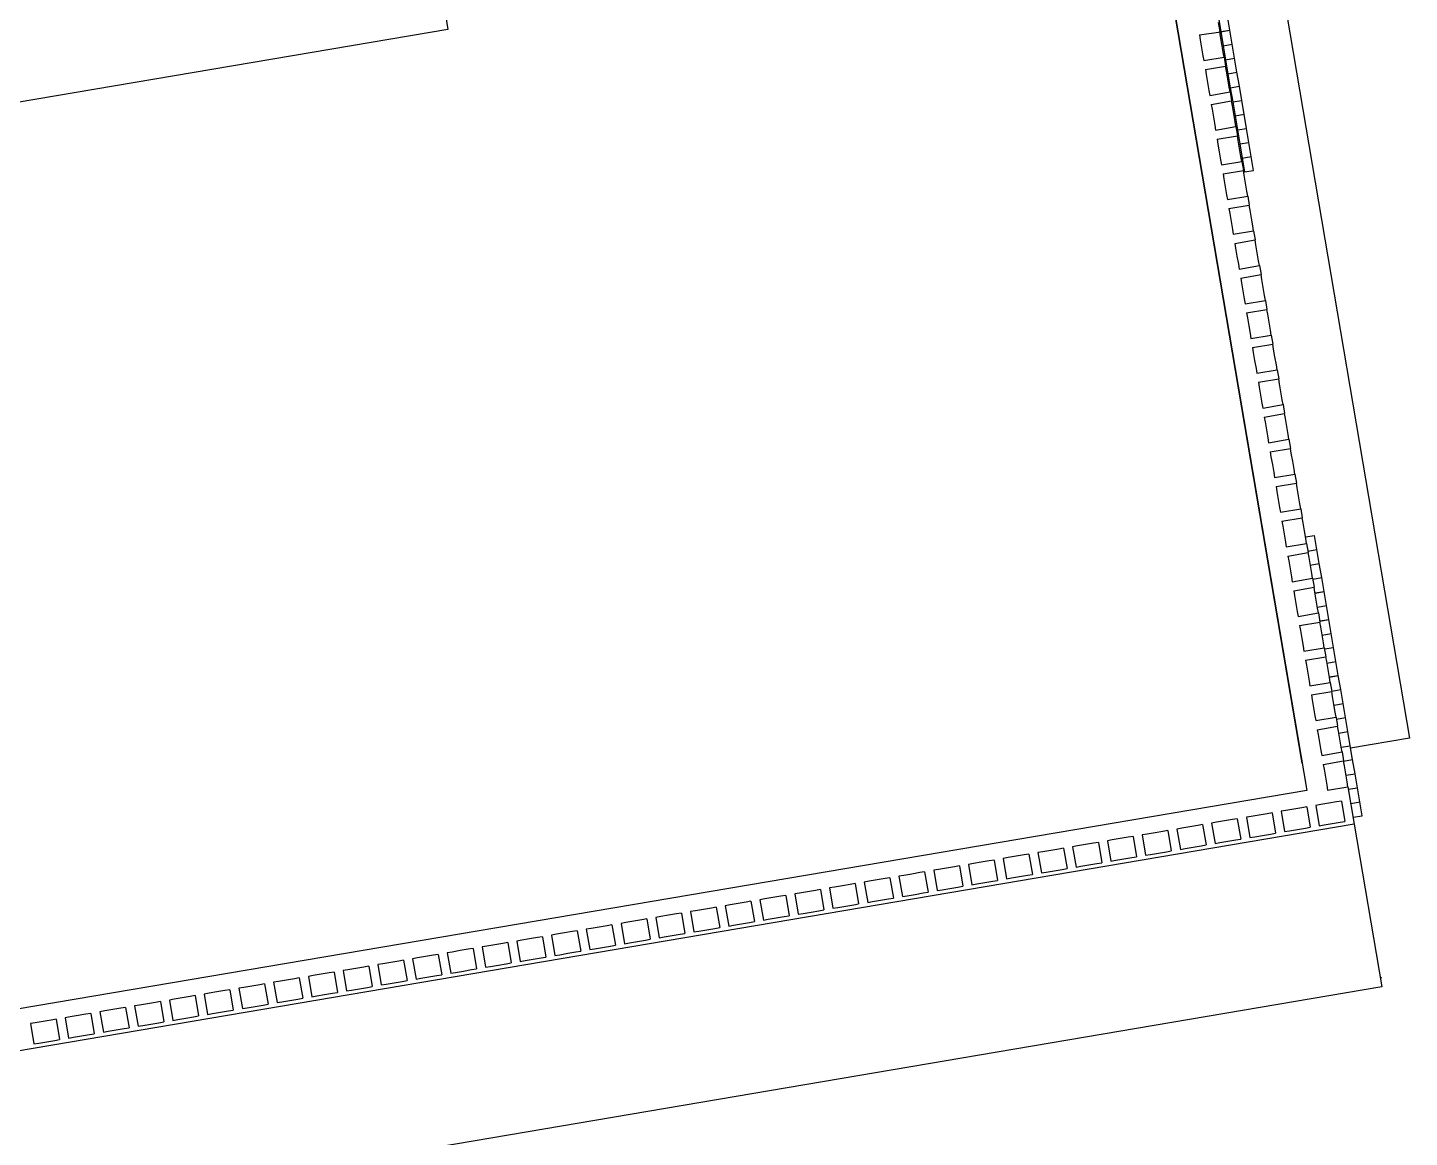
# Model space of a CAD drawing. Header units: inches. Extents: x -6210 to 141093, y -2740 to 21225.
# Drawn here: x 100107 to 100408.5, y 7144.7 to 7386.8 of the extents above; entities that cross this region are included whole.
import ezdxf

# ---------------------------------------------------------------- set-up
doc = ezdxf.new("R2010")
doc.units = ezdxf.units.IN
doc.header["$LTSCALE"] = 100
doc.header["$MEASUREMENT"] = 0
doc.layers.add('car area', color=53, linetype='Continuous')

msp = doc.modelspace()

# ---------------------------------------------------------------- linework, layer by layer
at = {"layer": 'car area'}
for p, q in [((100352.49605, 7418.6053), (100386.12458, 7220.43839)), ((100385.12075, 7226.35382), (100352.49605, 7418.6053)), ((100379.6712, 7401.91664), (100408.53151, 7231.84803)), ((100197.72676, 7392.34126), (100198.725, 7386.45882)), ((100366.82233, 7387.97671), (100367.15695, 7386.0049)), ((100366.86474, 7388.98158), (100367.37566, 7385.97083)), ((100369.34747, 7386.30544), (100368.83655, 7389.31619)), ((100198.725, 7386.45882), (99902.7591, 7336.23399)), ((100362.72037, 7385.25202), (100367.38025, 7385.94378)), ((100362.72037, 7385.25202), (100362.90128, 7384.18596)), ((100367.33785, 7384.93883), (100367.15695, 7386.0049)), ((100367.63272, 7383.20123), (100367.33785, 7384.93883)), ((100367.37566, 7385.97083), (100369.34747, 7386.30544)), ((100367.37566, 7385.97083), (100367.89947, 7382.88408)), ((100367.38025, 7385.94378), (100369.35206, 7386.27839)), ((100369.87128, 7383.2187), (100369.34747, 7386.30544)), ((100362.90128, 7384.18596), (100363.19615, 7382.44836)), ((100363.19615, 7382.44836), (100363.49102, 7380.71076)), ((100367.92759, 7381.46363), (100367.63272, 7383.20123)), ((100367.89947, 7382.88408), (100369.87128, 7383.2187)), ((100367.89947, 7382.88408), (100368.41498, 7379.84629)), ((100370.38679, 7380.1809), (100369.87128, 7383.2187)), ((100363.49102, 7380.71076), (100363.67193, 7379.64469)), ((100363.67193, 7379.64469), (100368.1085, 7380.39757)), ((100368.1085, 7380.39757), (100367.92759, 7381.46363)), ((100368.1085, 7380.39757), (100368.44311, 7378.42576)), ((100368.41498, 7379.84629), (100370.38679, 7380.1809)), ((100368.41498, 7379.84629), (100370.38679, 7380.1809)), ((100368.41498, 7379.84629), (100368.9388, 7376.75954)), ((100370.91061, 7377.09415), (100370.38679, 7380.1809)), ((100364.00654, 7377.67288), (100368.44311, 7378.42576)), ((100364.00654, 7377.67288), (100364.18745, 7376.60681)), ((100364.18745, 7376.60681), (100364.48232, 7374.86921)), ((100368.62402, 7377.35969), (100368.44311, 7378.42576)), ((100368.91889, 7375.62209), (100368.62402, 7377.35969)), ((100369.21375, 7373.88449), (100368.91889, 7375.62209)), ((100368.9388, 7376.75954), (100370.91061, 7377.09415)), ((100368.9388, 7376.75954), (100369.4543, 7373.72175)), ((100371.42611, 7374.05636), (100370.91061, 7377.09415)), ((100364.48232, 7374.86921), (100364.77718, 7373.13161)), ((100364.77718, 7373.13161), (100364.95809, 7372.06554)), ((100364.95809, 7372.06554), (100369.39466, 7372.81842)), ((100369.39466, 7372.81842), (100369.21375, 7373.88449)), ((100369.39466, 7372.81842), (100369.72928, 7370.84661)), ((100369.4543, 7373.72175), (100371.42611, 7374.05636)), ((100369.4543, 7373.72175), (100371.42611, 7374.05636)), ((100369.4543, 7373.72175), (100369.97812, 7370.635)), ((100371.94993, 7370.96961), (100371.42611, 7374.05636)), ((100365.2927, 7370.09373), (100369.72928, 7370.84661)), ((100365.2927, 7370.09373), (100365.47361, 7369.02767)), ((100369.91019, 7369.78054), (100369.72928, 7370.84661)), ((100370.20505, 7368.04294), (100369.91019, 7369.78054)), ((100369.97812, 7370.635), (100371.94993, 7370.96961)), ((100369.97812, 7370.635), (100370.49363, 7367.5972)), ((100372.46544, 7367.93182), (100371.94993, 7370.96961)), ((100365.47361, 7369.02767), (100365.76848, 7367.29007)), ((100365.76848, 7367.29007), (100366.06335, 7365.55247)), ((100370.49992, 7366.30534), (100370.20505, 7368.04294)), ((100370.49363, 7367.5972), (100372.46544, 7367.93182)), ((100370.49363, 7367.5972), (100372.46544, 7367.93182)), ((100370.49363, 7367.5972), (100371.01744, 7364.51046)), ((100372.98925, 7364.84507), (100372.46544, 7367.93182)), ((100366.06335, 7365.55247), (100366.24426, 7364.4864)), ((100366.24426, 7364.4864), (100370.68083, 7365.23928)), ((100370.68083, 7365.23928), (100370.49992, 7366.30534)), ((100370.68083, 7365.23928), (100371.01544, 7363.26747)), ((100371.01744, 7364.51046), (100372.98925, 7364.84507)), ((100371.01744, 7364.51046), (100371.53295, 7361.47266)), ((100373.50476, 7361.80728), (100372.98925, 7364.84507)), ((100366.57887, 7362.51459), (100371.01544, 7363.26747)), ((100366.57887, 7362.51459), (100366.75978, 7361.44852)), ((100366.75978, 7361.44852), (100367.05465, 7359.71092)), ((100371.19635, 7362.2014), (100371.01544, 7363.26747)), ((100371.49122, 7360.4638), (100371.19635, 7362.2014)), ((100371.78609, 7358.7262), (100371.49122, 7360.4638)), ((100371.53295, 7361.47266), (100373.50476, 7361.80728)), ((100371.53295, 7361.47266), (100373.50476, 7361.80728)), ((100371.53295, 7361.47266), (100372.05676, 7358.38592)), ((100374.02857, 7358.72053), (100373.50476, 7361.80728)), ((100367.05465, 7359.71092), (100367.34951, 7357.97332)), ((100367.34951, 7357.97332), (100367.53042, 7356.90725)), ((100367.53042, 7356.90725), (100371.967, 7357.66013)), ((100371.967, 7357.66013), (100371.78609, 7358.7262)), ((100371.967, 7357.66013), (100372.30161, 7355.68832)), ((100372.05676, 7358.38592), (100374.02857, 7358.72053)), ((100372.05676, 7358.38592), (100372.57227, 7355.34812)), ((100374.54408, 7355.68273), (100374.02857, 7358.72053)), ((100367.86504, 7354.93544), (100372.30161, 7355.68832)), ((100367.86504, 7354.93544), (100368.04595, 7353.86938)), ((100372.48252, 7354.62225), (100372.30161, 7355.68832)), ((100372.77738, 7352.88465), (100372.48252, 7354.62225)), ((100372.57227, 7355.34812), (100374.54408, 7355.68273)), ((100368.04595, 7353.86938), (100368.34081, 7352.13178)), ((100368.34081, 7352.13178), (100368.63568, 7350.39418)), ((100373.07225, 7351.14706), (100372.77738, 7352.88465)), ((100368.63568, 7350.39418), (100368.81659, 7349.32811)), ((100368.81659, 7349.32811), (100373.25316, 7350.08099)), ((100373.25316, 7350.08099), (100373.07225, 7351.14706)), ((100373.25316, 7350.08099), (100373.58777, 7348.10918)), ((100369.1512, 7347.3563), (100373.58777, 7348.10918)), ((100369.1512, 7347.3563), (100369.33211, 7346.29023)), ((100369.33211, 7346.29023), (100369.62698, 7344.55263)), ((100373.76868, 7347.04311), (100373.58777, 7348.10918)), ((100374.06355, 7345.30551), (100373.76868, 7347.04311)), ((100369.62698, 7344.55263), (100369.92185, 7342.81503)), ((100369.92185, 7342.81503), (100370.10275, 7341.74897)), ((100370.10275, 7341.74897), (100374.53933, 7342.50184)), ((100374.35842, 7343.56791), (100374.06355, 7345.30551)), ((100374.53933, 7342.50184), (100374.35842, 7343.56791)), ((100374.53933, 7342.50184), (100374.87394, 7340.53003)), ((100370.43737, 7339.77716), (100374.87394, 7340.53003)), ((100370.43737, 7339.77716), (100370.61828, 7338.71109)), ((100375.05485, 7339.46397), (100374.87394, 7340.53003)), ((100375.34972, 7337.72637), (100375.05485, 7339.46397)), ((100370.61828, 7338.71109), (100370.91314, 7336.97349)), ((100370.91314, 7336.97349), (100371.20801, 7335.23589)), ((100375.64458, 7335.98877), (100375.34972, 7337.72637)), ((100371.20801, 7335.23589), (100371.38892, 7334.16982)), ((100371.38892, 7334.16982), (100375.82549, 7334.9227)), ((100375.82549, 7334.9227), (100375.64458, 7335.98877)), ((100375.82549, 7334.9227), (100376.16011, 7332.95089)), ((100371.72353, 7332.19801), (100376.16011, 7332.95089)), ((100371.72353, 7332.19801), (100371.90444, 7331.13194)), ((100371.90444, 7331.13194), (100372.19931, 7329.39434)), ((100376.34101, 7331.88482), (100376.16011, 7332.95089)), ((100376.63588, 7330.14722), (100376.34101, 7331.88482)), ((100372.19931, 7329.39434), (100372.49418, 7327.65674)), ((100372.49418, 7327.65674), (100372.67509, 7326.59068)), ((100372.67509, 7326.59068), (100377.11166, 7327.34355)), ((100376.93075, 7328.40962), (100376.63588, 7330.14722)), ((100377.11166, 7327.34355), (100376.93075, 7328.40962)), ((100377.11166, 7327.34355), (100377.44627, 7325.37174)), ((100373.0097, 7324.61887), (100377.44627, 7325.37174)), ((100373.0097, 7324.61887), (100373.19061, 7323.5528)), ((100377.62718, 7324.30568), (100377.44627, 7325.37174)), ((100377.92205, 7322.56808), (100377.62718, 7324.30568)), ((100373.19061, 7323.5528), (100373.48548, 7321.8152)), ((100373.48548, 7321.8152), (100373.78034, 7320.0776)), ((100378.21692, 7320.83048), (100377.92205, 7322.56808)), ((100373.78034, 7320.0776), (100373.96125, 7319.01153)), ((100373.96125, 7319.01153), (100378.39782, 7319.76441)), ((100378.39782, 7319.76441), (100378.21692, 7320.83048)), ((100378.39782, 7319.76441), (100378.73244, 7317.7926)), ((100374.29586, 7317.03972), (100378.73244, 7317.7926)), ((100374.29586, 7317.03972), (100374.47677, 7315.97365)), ((100374.47677, 7315.97365), (100374.77164, 7314.23605)), ((100378.91335, 7316.72653), (100378.73244, 7317.7926)), ((100379.20821, 7314.98893), (100378.91335, 7316.72653)), ((100374.77164, 7314.23605), (100375.06651, 7312.49845)), ((100375.06651, 7312.49845), (100375.24742, 7311.43239)), ((100375.24742, 7311.43239), (100379.68399, 7312.18526)), ((100379.50308, 7313.25133), (100379.20821, 7314.98893)), ((100379.68399, 7312.18526), (100379.50308, 7313.25133)), ((100379.68399, 7312.18526), (100380.0186, 7310.21345)), ((100375.58203, 7309.46058), (100380.0186, 7310.21345)), ((100375.58203, 7309.46058), (100375.76294, 7308.39451)), ((100380.19951, 7309.14739), (100380.0186, 7310.21345)), ((100380.49438, 7307.40979), (100380.19951, 7309.14739)), ((100375.76294, 7308.39451), (100376.05781, 7306.65691)), ((100376.05781, 7306.65691), (100376.35267, 7304.91931)), ((100380.78925, 7305.67219), (100380.49438, 7307.40979)), ((100376.35267, 7304.91931), (100376.53358, 7303.85324)), ((100376.53358, 7303.85324), (100380.97016, 7304.60612)), ((100380.97016, 7304.60612), (100380.78925, 7305.67219)), ((100380.97016, 7304.60612), (100381.30477, 7302.63431)), ((100376.8682, 7301.88143), (100381.30477, 7302.63431)), ((100376.8682, 7301.88143), (100377.04911, 7300.81536)), ((100377.04911, 7300.81536), (100377.34397, 7299.07776)), ((100381.48568, 7301.56824), (100381.30477, 7302.63431)), ((100381.78055, 7299.83064), (100381.48568, 7301.56824)), ((100377.34397, 7299.07776), (100377.63884, 7297.34016)), ((100377.63884, 7297.34016), (100377.81975, 7296.2741)), ((100382.07541, 7298.09304), (100381.78055, 7299.83064)), ((100382.25632, 7297.02697), (100382.07541, 7298.09304)), ((100377.81975, 7296.2741), (100382.25632, 7297.02697)), ((100378.15436, 7294.30229), (100382.59093, 7295.05516)), ((100378.15436, 7294.30229), (100378.33527, 7293.23622)), ((100382.25632, 7297.02697), (100382.59093, 7295.05516)), ((100382.77184, 7293.9891), (100382.59093, 7295.05516)), ((100378.33527, 7293.23622), (100378.63014, 7291.49862)), ((100378.63014, 7291.49862), (100378.92501, 7289.76102)), ((100383.06671, 7292.2515), (100382.77184, 7293.9891)), ((100383.36158, 7290.5139), (100383.06671, 7292.2515)), ((100378.92501, 7289.76102), (100379.10592, 7288.69495)), ((100379.10592, 7288.69495), (100383.54249, 7289.44783)), ((100383.54249, 7289.44783), (100383.36158, 7290.5139)), ((100383.54249, 7289.44783), (100383.8771, 7287.47602)), ((100379.44053, 7286.72314), (100383.8771, 7287.47602)), ((100379.44053, 7286.72314), (100379.62144, 7285.65708)), ((100379.62144, 7285.65708), (100379.9163, 7283.91948)), ((100384.05801, 7286.40995), (100383.8771, 7287.47602)), ((100384.35288, 7284.67235), (100384.05801, 7286.40995)), ((100379.9163, 7283.91948), (100380.21117, 7282.18188)), ((100380.21117, 7282.18188), (100380.39208, 7281.11581)), ((100384.64774, 7282.93475), (100384.35288, 7284.67235)), ((100384.82865, 7281.86869), (100384.64774, 7282.93475)), ((100380.39208, 7281.11581), (100384.82865, 7281.86869)), ((100380.72669, 7279.144), (100385.16327, 7279.89688)), ((100380.72669, 7279.144), (100380.9076, 7278.07793)), ((100384.82865, 7281.86869), (100385.16327, 7279.89688)), ((100385.34418, 7278.83081), (100385.16327, 7279.89688)), ((100380.9076, 7278.07793), (100381.20247, 7276.34033)), ((100381.20247, 7276.34033), (100381.49734, 7274.60273)), ((100385.63904, 7277.09321), (100385.34418, 7278.83081)), ((100385.93391, 7275.35561), (100385.63904, 7277.09321)), ((100385.8719, 7275.72101), (100387.84371, 7276.05562)), ((100388.36753, 7272.96888), (100387.84371, 7276.05562)), ((100381.49734, 7274.60273), (100381.67825, 7273.53666)), ((100381.67825, 7273.53666), (100386.11482, 7274.28954)), ((100386.11482, 7274.28954), (100385.93391, 7275.35561)), ((100386.11482, 7274.28954), (100386.44943, 7272.31773)), ((100386.39572, 7272.63426), (100388.36753, 7272.96888)), ((100388.88303, 7269.93108), (100388.36753, 7272.96888)), ((100382.01286, 7271.56485), (100386.44943, 7272.31773)), ((100382.01286, 7271.56485), (100382.19377, 7270.49879)), ((100382.19377, 7270.49879), (100382.48864, 7268.76119)), ((100386.63034, 7271.25166), (100386.44943, 7272.31773)), ((100386.92521, 7269.51406), (100386.63034, 7271.25166)), ((100382.48864, 7268.76119), (100382.7835, 7267.02359)), ((100382.7835, 7267.02359), (100382.96441, 7265.95752)), ((100386.91122, 7269.59647), (100388.88303, 7269.93108)), ((100386.91122, 7269.59647), (100388.88303, 7269.93108)), ((100387.22008, 7267.77646), (100386.92521, 7269.51406)), ((100387.40098, 7266.7104), (100387.22008, 7267.77646)), ((100389.40685, 7266.84433), (100388.88303, 7269.93108)), ((100382.96441, 7265.95752), (100387.40098, 7266.7104)), ((100383.29902, 7263.98571), (100387.7356, 7264.73859)), ((100383.29902, 7263.98571), (100383.47993, 7262.91964)), ((100387.40098, 7266.7104), (100387.7356, 7264.73859)), ((100387.43504, 7266.50972), (100389.40685, 7266.84433)), ((100387.91651, 7263.67252), (100387.7356, 7264.73859)), ((100389.91777, 7263.83359), (100389.40685, 7266.84433)), ((100383.47993, 7262.91964), (100383.7748, 7261.18204)), ((100383.7748, 7261.18204), (100384.06967, 7259.44444)), ((100388.21137, 7261.93492), (100387.91651, 7263.67252)), ((100387.94596, 7263.49898), (100389.91777, 7263.83359)), ((100387.95055, 7263.47193), (100389.92236, 7263.80654)), ((100388.50624, 7260.19732), (100388.21137, 7261.93492)), ((100390.44158, 7260.74685), (100389.91777, 7263.83359)), ((100384.06967, 7259.44444), (100384.25058, 7258.37837)), ((100384.25058, 7258.37837), (100388.68715, 7259.13125)), ((100388.46977, 7260.41224), (100390.44158, 7260.74685)), ((100388.68715, 7259.13125), (100388.50624, 7260.19732)), ((100388.68715, 7259.13125), (100389.02176, 7257.15944)), ((100390.9525, 7257.7361), (100390.44158, 7260.74685)), ((100384.58519, 7256.40656), (100389.02176, 7257.15944)), ((100384.58519, 7256.40656), (100384.7661, 7255.3405)), ((100384.7661, 7255.3405), (100385.06097, 7253.6029)), ((100388.98069, 7257.40149), (100390.9525, 7257.7361)), ((100388.98528, 7257.37444), (100390.95709, 7257.70905)), ((100389.20267, 7256.09337), (100389.02176, 7257.15944)), ((100389.49754, 7254.35577), (100389.20267, 7256.09337)), ((100391.47631, 7254.64936), (100390.9525, 7257.7361)), ((100385.06097, 7253.6029), (100385.35583, 7251.8653)), ((100385.35583, 7251.8653), (100385.53674, 7250.79923)), ((100389.79241, 7252.61817), (100389.49754, 7254.35577)), ((100389.5045, 7254.31475), (100391.47631, 7254.64936)), ((100389.97332, 7251.55211), (100389.79241, 7252.61817)), ((100391.99182, 7251.61156), (100391.47631, 7254.64936)), ((100385.53674, 7250.79923), (100389.97332, 7251.55211)), ((100385.87136, 7248.82742), (100390.30793, 7249.5803)), ((100389.97332, 7251.55211), (100390.30793, 7249.5803)), ((100390.02001, 7251.27695), (100391.99182, 7251.61156)), ((100390.02001, 7251.27695), (100391.99182, 7251.61156)), ((100390.48884, 7248.51423), (100390.30793, 7249.5803)), ((100392.51563, 7248.52482), (100391.99182, 7251.61156)), ((100385.87136, 7248.82742), (100386.05227, 7247.76135)), ((100386.05227, 7247.76135), (100386.34713, 7246.02375)), ((100386.34713, 7246.02375), (100386.642, 7244.28615)), ((100390.78371, 7246.77663), (100390.48884, 7248.51423)), ((100390.54382, 7248.1902), (100392.51563, 7248.52482)), ((100391.07857, 7245.03903), (100390.78371, 7246.77663)), ((100393.02655, 7245.51407), (100392.51563, 7248.52482)), ((100386.642, 7244.28615), (100386.82291, 7243.22008)), ((100386.82291, 7243.22008), (100391.25948, 7243.97296)), ((100391.05474, 7245.17945), (100393.02655, 7245.51407)), ((100391.05933, 7245.15241), (100393.03114, 7245.48702)), ((100391.25948, 7243.97296), (100391.07857, 7245.03903)), ((100391.25948, 7243.97296), (100391.59409, 7242.00115)), ((100393.55037, 7242.42732), (100393.02655, 7245.51407)), ((100387.15752, 7241.24827), (100391.59409, 7242.00115)), ((100387.15752, 7241.24827), (100387.33843, 7240.18221)), ((100387.33843, 7240.18221), (100387.6333, 7238.44461)), ((100391.57856, 7242.09271), (100393.55037, 7242.42732)), ((100391.775, 7240.93508), (100391.59409, 7242.00115)), ((100392.06987, 7239.19748), (100391.775, 7240.93508)), ((100394.06588, 7239.38952), (100393.55037, 7242.42732)), ((100387.6333, 7238.44461), (100387.92817, 7236.70701)), ((100392.36474, 7237.45989), (100392.06987, 7239.19748)), ((100392.09407, 7239.05491), (100394.06588, 7239.38952)), ((100392.09407, 7239.05491), (100394.06588, 7239.38952)), ((100392.54565, 7236.39382), (100392.36474, 7237.45989)), ((100394.58969, 7236.30278), (100394.06588, 7239.38952)), ((100387.92817, 7236.70701), (100388.10908, 7235.64094)), ((100388.10908, 7235.64094), (100392.54565, 7236.39382)), ((100388.44369, 7233.66913), (100392.88026, 7234.42201)), ((100392.54565, 7236.39382), (100392.88026, 7234.42201)), ((100392.61788, 7235.96817), (100394.58969, 7236.30278)), ((100393.06117, 7233.35594), (100392.88026, 7234.42201)), ((100395.1052, 7233.26498), (100394.58969, 7236.30278)), ((100388.44369, 7233.66913), (100388.6246, 7232.60306)), ((100388.6246, 7232.60306), (100388.91946, 7230.86546)), ((100388.91946, 7230.86546), (100389.21433, 7229.12786)), ((100393.35604, 7231.61834), (100393.06117, 7233.35594)), ((100393.13339, 7232.93037), (100395.1052, 7233.26498)), ((100393.13339, 7232.93037), (100395.1052, 7233.26498)), ((100393.6509, 7229.88074), (100393.35604, 7231.61834)), ((100395.62901, 7230.17824), (100395.1052, 7233.26498)), ((100408.53151, 7231.84803), (100395.71474, 7229.67305)), ((100389.21433, 7229.12786), (100389.39524, 7228.0618)), ((100389.39524, 7228.0618), (100393.83181, 7228.81467)), ((100393.83181, 7228.81467), (100393.6509, 7229.88074)), ((100393.6572, 7229.84363), (100395.62901, 7230.17824)), ((100393.83181, 7228.81467), (100394.16643, 7226.84286)), ((100396.14452, 7227.14044), (100395.62901, 7230.17824)), ((100389.72985, 7226.08999), (100394.16643, 7226.84286)), ((100389.72985, 7226.08999), (100389.91076, 7225.02392)), ((100389.91076, 7225.02392), (100390.20563, 7223.28632)), ((100394.34734, 7225.7768), (100394.16643, 7226.84286)), ((100394.17271, 7226.80583), (100396.14452, 7227.14044)), ((100394.17271, 7226.80583), (100396.14452, 7227.14044)), ((100394.6422, 7224.0392), (100394.34734, 7225.7768)), ((100396.66833, 7224.0537), (100396.14452, 7227.14044)), ((100390.20563, 7223.28632), (100390.5005, 7221.54872)), ((100394.93707, 7222.3016), (100394.6422, 7224.0392)), ((100394.69652, 7223.71909), (100396.66833, 7224.0537)), ((100395.11798, 7221.23553), (100394.93707, 7222.3016)), ((100397.18384, 7221.0159), (100396.66833, 7224.0537)), ((100386.12458, 7220.43839), (100023.8045, 7158.9534)), ((100390.5005, 7221.54872), (100390.68141, 7220.48265)), ((100390.68141, 7220.48265), (100395.11798, 7221.23553)), ((100395.11798, 7221.23553), (100396.50348, 7213.071)), ((100395.21203, 7220.68129), (100397.18384, 7221.0159)), ((100395.21203, 7220.68129), (100397.18384, 7221.0159)), ((100397.70766, 7217.92916), (100397.18384, 7221.0159)), ((100381.60463, 7216.04212), (100380.53857, 7215.86121)), ((100380.53857, 7215.86121), (100381.29144, 7211.42464)), ((100383.34223, 7216.33699), (100381.60463, 7216.04212)), ((100385.07983, 7216.63186), (100383.34223, 7216.33699)), ((100386.1459, 7216.81277), (100385.07983, 7216.63186)), ((100386.1459, 7216.81277), (100386.89878, 7212.3762)), ((100389.18378, 7217.32829), (100388.11771, 7217.14738)), ((100388.11771, 7217.14738), (100388.87059, 7212.71081)), ((100390.92138, 7217.62316), (100389.18378, 7217.32829)), ((100392.65898, 7217.91802), (100390.92138, 7217.62316)), ((100393.72505, 7218.09893), (100392.65898, 7217.91802)), ((100393.72505, 7218.09893), (100394.47792, 7213.66236)), ((100395.73585, 7217.59455), (100397.70766, 7217.92916)), ((100398.22316, 7214.89136), (100397.70766, 7217.92916)), ((100396.50348, 7213.071), (100016.43711, 7148.5745)), ((100362.3424, 7212.77336), (100360.6048, 7212.47849)), ((100363.40847, 7212.95427), (100362.3424, 7212.77336)), ((100363.40847, 7212.95427), (100364.16135, 7208.5177)), ((100366.44635, 7213.46979), (100365.38028, 7213.28888)), ((100365.38028, 7213.28888), (100366.13316, 7208.85231)), ((100368.18394, 7213.76466), (100366.44635, 7213.46979)), ((100369.92154, 7214.05953), (100368.18394, 7213.76466)), ((100370.98761, 7214.24044), (100369.92154, 7214.05953)), ((100370.98761, 7214.24044), (100371.74049, 7209.80386)), ((100374.02549, 7214.75596), (100372.95942, 7214.57505)), ((100372.95942, 7214.57505), (100373.7123, 7210.13848)), ((100375.76309, 7215.05083), (100374.02549, 7214.75596)), ((100377.50069, 7215.34569), (100375.76309, 7215.05083)), ((100378.56676, 7215.5266), (100377.50069, 7215.34569)), ((100378.56676, 7215.5266), (100379.31963, 7211.09003)), ((100388.87059, 7212.71081), (100389.93666, 7212.89172)), ((100389.93666, 7212.89172), (100391.67426, 7213.18658)), ((100391.67426, 7213.18658), (100393.41186, 7213.48145)), ((100393.41186, 7213.48145), (100394.47792, 7213.66236)), ((100396.25135, 7214.55675), (100398.22316, 7214.89136)), ((100396.50348, 7213.071), (100402.5265, 7177.57842)), ((100345.44651, 7209.90616), (100343.70891, 7209.61129)), ((100347.18411, 7210.20103), (100345.44651, 7209.90616)), ((100348.25018, 7210.38194), (100347.18411, 7210.20103)), ((100348.25018, 7210.38194), (100349.00306, 7205.94537)), ((100351.28806, 7210.89746), (100350.22199, 7210.71655)), ((100350.22199, 7210.71655), (100350.97487, 7206.27998)), ((100353.02566, 7211.19233), (100351.28806, 7210.89746)), ((100354.76326, 7211.4872), (100353.02566, 7211.19233)), ((100355.82932, 7211.6681), (100354.76326, 7211.4872)), ((100355.82932, 7211.6681), (100356.5822, 7207.23153)), ((100358.8672, 7212.18363), (100357.80113, 7212.00272)), ((100357.80113, 7212.00272), (100358.55401, 7207.56614)), ((100360.6048, 7212.47849), (100358.8672, 7212.18363)), ((100370.67442, 7209.62295), (100371.74049, 7209.80386)), ((100373.7123, 7210.13848), (100374.77837, 7210.31939)), ((100374.77837, 7210.31939), (100376.51597, 7210.61425)), ((100376.51597, 7210.61425), (100378.25357, 7210.90912)), ((100378.25357, 7210.90912), (100379.31963, 7211.09003)), ((100381.29144, 7211.42464), (100382.35751, 7211.60555)), ((100382.35751, 7211.60555), (100384.09511, 7211.90042)), ((100384.09511, 7211.90042), (100385.83271, 7212.19529)), ((100385.83271, 7212.19529), (100386.89878, 7212.3762)), ((100328.54055, 7207.03725), (100327.47448, 7206.85634)), ((100327.47448, 7206.85634), (100328.22736, 7202.41977)), ((100330.27815, 7207.33212), (100328.54055, 7207.03725)), ((100332.01575, 7207.62699), (100330.27815, 7207.33212)), ((100333.08182, 7207.8079), (100332.01575, 7207.62699)), ((100333.08182, 7207.8079), (100333.8347, 7203.37133)), ((100336.1197, 7208.32342), (100335.05363, 7208.14251)), ((100335.05363, 7208.14251), (100335.80651, 7203.70594)), ((100337.8573, 7208.61829), (100336.1197, 7208.32342)), ((100339.5949, 7208.91315), (100337.8573, 7208.61829)), ((100340.66096, 7209.09406), (100339.5949, 7208.91315)), ((100340.66096, 7209.09406), (100341.41384, 7204.65749)), ((100343.70891, 7209.61129), (100342.64284, 7209.43039)), ((100342.64284, 7209.43039), (100343.39572, 7204.99381)), ((100352.04093, 7206.46089), (100353.77853, 7206.75576)), ((100353.77853, 7206.75576), (100355.51613, 7207.05062)), ((100355.51613, 7207.05062), (100356.5822, 7207.23153)), ((100358.55401, 7207.56614), (100359.62008, 7207.74705)), ((100359.62008, 7207.74705), (100361.35768, 7208.04192)), ((100361.35768, 7208.04192), (100363.09528, 7208.33679)), ((100363.09528, 7208.33679), (100364.16135, 7208.5177)), ((100366.13316, 7208.85231), (100367.19922, 7209.03322)), ((100367.19922, 7209.03322), (100368.93682, 7209.32809)), ((100368.93682, 7209.32809), (100370.67442, 7209.62295)), ((100309.26825, 7203.76678), (100307.53065, 7203.47192)), ((100310.33431, 7203.94769), (100309.26825, 7203.76678)), ((100310.33431, 7203.94769), (100311.08719, 7199.51112)), ((100313.38226, 7204.46492), (100312.31619, 7204.28401)), ((100312.31619, 7204.28401), (100313.06907, 7199.84744)), ((100315.11986, 7204.75979), (100313.38226, 7204.46492)), ((100316.85746, 7205.05466), (100315.11986, 7204.75979)), ((100317.92353, 7205.23557), (100316.85746, 7205.05466)), ((100317.92353, 7205.23557), (100318.67641, 7200.79899)), ((100320.96141, 7205.75109), (100319.89534, 7205.57018)), ((100319.89534, 7205.57018), (100320.64822, 7201.13361)), ((100322.69901, 7206.04596), (100320.96141, 7205.75109)), ((100324.43661, 7206.34082), (100322.69901, 7206.04596)), ((100325.50267, 7206.52173), (100324.43661, 7206.34082)), ((100325.50267, 7206.52173), (100326.25555, 7202.08516)), ((100335.80651, 7203.70594), (100336.87257, 7203.88685)), ((100336.87257, 7203.88685), (100338.61017, 7204.18171)), ((100338.61017, 7204.18171), (100340.34777, 7204.47658)), ((100340.34777, 7204.47658), (100341.41384, 7204.65749)), ((100343.39572, 7204.99381), (100344.46179, 7205.17472)), ((100344.46179, 7205.17472), (100346.19939, 7205.46959)), ((100346.19939, 7205.46959), (100347.93699, 7205.76446)), ((100347.93699, 7205.76446), (100349.00306, 7205.94537)), ((100350.97487, 7206.27998), (100352.04093, 7206.46089)), ((100290.63476, 7200.60472), (100289.56869, 7200.42381)), ((100292.37236, 7200.89958), (100290.63476, 7200.60472)), ((100294.10996, 7201.19445), (100292.37236, 7200.89958)), ((100295.17602, 7201.37536), (100294.10996, 7201.19445)), ((100295.17602, 7201.37536), (100295.9289, 7196.93879)), ((100298.2139, 7201.89088), (100297.14783, 7201.70997)), ((100297.14783, 7201.70997), (100297.90071, 7197.2734)), ((100299.9515, 7202.18575), (100298.2139, 7201.89088)), ((100301.6891, 7202.48062), (100299.9515, 7202.18575)), ((100302.75517, 7202.66153), (100301.6891, 7202.48062)), ((100302.75517, 7202.66153), (100303.50805, 7198.22495)), ((100305.79305, 7203.17705), (100304.72698, 7202.99614)), ((100304.72698, 7202.99614), (100305.47986, 7198.55957)), ((100307.53065, 7203.47192), (100305.79305, 7203.17705)), ((100315.87274, 7200.32322), (100317.61034, 7200.61808)), ((100317.61034, 7200.61808), (100318.67641, 7200.79899)), ((100320.64822, 7201.13361), (100321.71428, 7201.31452)), ((100321.71428, 7201.31452), (100323.45188, 7201.60938)), ((100323.45188, 7201.60938), (100325.18948, 7201.90425)), ((100325.18948, 7201.90425), (100326.25555, 7202.08516)), ((100328.22736, 7202.41977), (100329.29343, 7202.60068)), ((100329.29343, 7202.60068), (100331.03103, 7202.89555)), ((100331.03103, 7202.89555), (100332.76863, 7203.19042)), ((100332.76863, 7203.19042), (100333.8347, 7203.37133)), ((100275.4664, 7198.03068), (100274.40033, 7197.84977)), ((100274.40033, 7197.84977), (100275.15321, 7193.41319)), ((100277.204, 7198.32554), (100275.4664, 7198.03068)), ((100278.9416, 7198.62041), (100277.204, 7198.32554)), ((100280.00767, 7198.80132), (100278.9416, 7198.62041)), ((100280.00767, 7198.80132), (100280.76054, 7194.36475)), ((100283.05561, 7199.31855), (100281.98955, 7199.13764)), ((100281.98955, 7199.13764), (100282.74242, 7194.70107)), ((100284.79321, 7199.61342), (100283.05561, 7199.31855)), ((100286.53081, 7199.90829), (100284.79321, 7199.61342)), ((100287.59688, 7200.0892), (100286.53081, 7199.90829)), ((100287.59688, 7200.0892), (100288.34976, 7195.65262)), ((100289.56869, 7200.42381), (100290.32157, 7195.98723)), ((100298.96678, 7197.45431), (100300.70438, 7197.74918)), ((100300.70438, 7197.74918), (100302.44198, 7198.04404)), ((100302.44198, 7198.04404), (100303.50805, 7198.22495)), ((100305.47986, 7198.55957), (100306.54592, 7198.74048)), ((100306.54592, 7198.74048), (100308.28352, 7199.03534)), ((100308.28352, 7199.03534), (100310.02112, 7199.33021)), ((100310.02112, 7199.33021), (100311.08719, 7199.51112)), ((100313.06907, 7199.84744), (100314.13514, 7200.02835)), ((100314.13514, 7200.02835), (100315.87274, 7200.32322)), ((100256.20416, 7194.76191), (100254.46656, 7194.46705)), ((100257.27023, 7194.94282), (100256.20416, 7194.76191)), ((100257.27023, 7194.94282), (100258.02311, 7190.50625)), ((100260.30811, 7195.45834), (100259.24204, 7195.27744)), ((100259.24204, 7195.27744), (100259.99492, 7190.84086)), ((100262.04571, 7195.75321), (100260.30811, 7195.45834)), ((100263.78331, 7196.04808), (100262.04571, 7195.75321)), ((100264.84938, 7196.22899), (100263.78331, 7196.04808)), ((100264.84938, 7196.22899), (100265.60225, 7191.79242)), ((100267.88725, 7196.74451), (100266.82119, 7196.5636)), ((100266.82119, 7196.5636), (100267.57406, 7192.12703)), ((100269.62485, 7197.03938), (100267.88725, 7196.74451)), ((100271.36245, 7197.33425), (100269.62485, 7197.03938)), ((100272.42852, 7197.51515), (100271.36245, 7197.33425)), ((100272.42852, 7197.51515), (100273.1814, 7193.07858)), ((100282.74242, 7194.70107), (100283.80849, 7194.88198)), ((100283.80849, 7194.88198), (100285.54609, 7195.17685)), ((100285.54609, 7195.17685), (100287.28369, 7195.47171)), ((100287.28369, 7195.47171), (100288.34976, 7195.65262)), ((100290.32157, 7195.98723), (100291.38764, 7196.16814)), ((100291.38764, 7196.16814), (100293.12524, 7196.46301)), ((100293.12524, 7196.46301), (100294.86284, 7196.75788)), ((100294.86284, 7196.75788), (100295.9289, 7196.93879)), ((100297.90071, 7197.2734), (100298.96678, 7197.45431)), ((100237.57067, 7191.59985), (100236.50461, 7191.41894)), ((100239.30827, 7191.89471), (100237.57067, 7191.59985)), ((100241.04587, 7192.18958), (100239.30827, 7191.89471)), ((100242.11194, 7192.37049), (100241.04587, 7192.18958)), ((100242.11194, 7192.37049), (100242.86482, 7187.93392)), ((100245.14982, 7192.88601), (100244.08375, 7192.7051)), ((100244.08375, 7192.7051), (100244.83663, 7188.26853)), ((100246.88742, 7193.18088), (100245.14982, 7192.88601)), ((100248.62502, 7193.47575), (100246.88742, 7193.18088)), ((100249.69109, 7193.65666), (100248.62502, 7193.47575)), ((100249.69109, 7193.65666), (100250.44396, 7189.22008)), ((100252.72896, 7194.17218), (100251.6629, 7193.99127)), ((100251.6629, 7193.99127), (100252.41577, 7189.5547)), ((100254.46656, 7194.46705), (100252.72896, 7194.17218)), ((100262.79859, 7191.31664), (100264.53619, 7191.61151)), ((100264.53619, 7191.61151), (100265.60225, 7191.79242)), ((100267.57406, 7192.12703), (100268.64013, 7192.30794)), ((100268.64013, 7192.30794), (100270.37773, 7192.60281)), ((100270.37773, 7192.60281), (100272.11533, 7192.89767)), ((100272.11533, 7192.89767), (100273.1814, 7193.07858)), ((100275.15321, 7193.41319), (100276.21928, 7193.5941)), ((100276.21928, 7193.5941), (100277.95688, 7193.88897)), ((100277.95688, 7193.88897), (100279.69448, 7194.18384)), ((100279.69448, 7194.18384), (100280.76054, 7194.36475)), ((100222.39224, 7189.0241), (100221.32618, 7188.84319)), ((100221.32618, 7188.84319), (100222.07905, 7184.40662)), ((100224.12984, 7189.31897), (100222.39224, 7189.0241)), ((100225.86744, 7189.61383), (100224.12984, 7189.31897)), ((100226.93351, 7189.79474), (100225.86744, 7189.61383)), ((100226.93351, 7189.79474), (100227.68639, 7185.35817)), ((100229.98146, 7190.31197), (100228.91539, 7190.13106)), ((100228.91539, 7190.13106), (100229.66827, 7185.69449)), ((100231.71906, 7190.60684), (100229.98146, 7190.31197)), ((100233.45666, 7190.90171), (100231.71906, 7190.60684)), ((100234.52273, 7191.08262), (100233.45666, 7190.90171)), ((100234.52273, 7191.08262), (100235.2756, 7186.64604)), ((100236.50461, 7191.41894), (100237.25748, 7186.98237)), ((100245.9027, 7188.44944), (100247.6403, 7188.74431)), ((100247.6403, 7188.74431), (100249.3779, 7189.03918)), ((100249.3779, 7189.03918), (100250.44396, 7189.22008)), ((100252.41577, 7189.5547), (100253.48184, 7189.73561)), ((100253.48184, 7189.73561), (100255.21944, 7190.03047)), ((100255.21944, 7190.03047), (100256.95704, 7190.32534)), ((100256.95704, 7190.32534), (100258.02311, 7190.50625)), ((100259.99492, 7190.84086), (100261.06099, 7191.02177)), ((100261.06099, 7191.02177), (100262.79859, 7191.31664)), ((100203.13001, 7185.75534), (100201.39241, 7185.46047)), ((100204.19608, 7185.93625), (100203.13001, 7185.75534)), ((100204.19608, 7185.93625), (100204.94896, 7181.49967)), ((100207.23396, 7186.45177), (100206.16789, 7186.27086)), ((100206.16789, 7186.27086), (100206.92077, 7181.83428)), ((100208.97156, 7186.74663), (100207.23396, 7186.45177)), ((100210.70916, 7187.0415), (100208.97156, 7186.74663)), ((100211.77522, 7187.22241), (100210.70916, 7187.0415)), ((100211.77522, 7187.22241), (100212.5281, 7182.78584)), ((100214.8131, 7187.73793), (100213.74703, 7187.55702)), ((100213.74703, 7187.55702), (100214.49991, 7183.12045)), ((100216.5507, 7188.0328), (100214.8131, 7187.73793)), ((100218.2883, 7188.32767), (100216.5507, 7188.0328)), ((100219.35437, 7188.50858), (100218.2883, 7188.32767)), ((100219.35437, 7188.50858), (100220.10724, 7184.072)), ((100229.66827, 7185.69449), (100230.73434, 7185.8754)), ((100230.73434, 7185.8754), (100232.47194, 7186.17027)), ((100232.47194, 7186.17027), (100234.20954, 7186.46514)), ((100234.20954, 7186.46514), (100235.2756, 7186.64604)), ((100237.25748, 7186.98237), (100238.32355, 7187.16328)), ((100238.32355, 7187.16328), (100240.06115, 7187.45814)), ((100240.06115, 7187.45814), (100241.79875, 7187.75301)), ((100241.79875, 7187.75301), (100242.86482, 7187.93392)), ((100244.83663, 7188.26853), (100245.9027, 7188.44944)), ((100184.49652, 7182.59327), (100183.43045, 7182.41236)), ((100186.23412, 7182.88814), (100184.49652, 7182.59327)), ((100187.97172, 7183.183), (100186.23412, 7182.88814)), ((100189.03779, 7183.36391), (100187.97172, 7183.183)), ((100189.03779, 7183.36391), (100189.79067, 7178.92734)), ((100192.07567, 7183.87944), (100191.0096, 7183.69853)), ((100191.0096, 7183.69853), (100191.76248, 7179.26195)), ((100193.81327, 7184.1743), (100192.07567, 7183.87944)), ((100195.55087, 7184.46917), (100193.81327, 7184.1743)), ((100196.61693, 7184.65008), (100195.55087, 7184.46917)), ((100196.61693, 7184.65008), (100197.36981, 7180.21351)), ((100199.65481, 7185.1656), (100198.58874, 7184.98469)), ((100198.58874, 7184.98469), (100199.34162, 7180.54812)), ((100201.39241, 7185.46047), (100199.65481, 7185.1656)), ((100209.72443, 7182.31006), (100211.46203, 7182.60493)), ((100211.46203, 7182.60493), (100212.5281, 7182.78584)), ((100214.49991, 7183.12045), (100215.56598, 7183.30136)), ((100215.56598, 7183.30136), (100217.30358, 7183.59623)), ((100217.30358, 7183.59623), (100219.04118, 7183.89109)), ((100219.04118, 7183.89109), (100220.10724, 7184.072)), ((100222.07905, 7184.40662), (100223.14512, 7184.58753)), ((100223.14512, 7184.58753), (100224.88272, 7184.88239)), ((100224.88272, 7184.88239), (100226.62032, 7185.17726)), ((100226.62032, 7185.17726), (100227.68639, 7185.35817)), ((100166.29028, 7179.50371), (100165.22422, 7179.3228)), ((100166.29028, 7179.50371), (100167.04316, 7175.06714)), ((100169.32816, 7180.01923), (100168.26209, 7179.83832)), ((100168.26209, 7179.83832), (100169.01497, 7175.40175)), ((100171.06576, 7180.3141), (100169.32816, 7180.01923)), ((100172.80336, 7180.60896), (100171.06576, 7180.3141)), ((100173.86943, 7180.78987), (100172.80336, 7180.60896)), ((100173.86943, 7180.78987), (100174.62231, 7176.3533)), ((100176.90731, 7181.3054), (100175.84124, 7181.12449)), ((100175.84124, 7181.12449), (100176.59412, 7176.68791)), ((100178.64491, 7181.60026), (100176.90731, 7181.3054)), ((100180.38251, 7181.89513), (100178.64491, 7181.60026)), ((100181.44857, 7182.07604), (100180.38251, 7181.89513)), ((100181.44857, 7182.07604), (100182.20145, 7177.63947)), ((100183.43045, 7182.41236), (100184.18333, 7177.97579)), ((100192.82854, 7179.44286), (100194.56614, 7179.73773)), ((100194.56614, 7179.73773), (100196.30374, 7180.0326)), ((100196.30374, 7180.0326), (100197.36981, 7180.21351)), ((100199.34162, 7180.54812), (100200.40769, 7180.72903)), ((100200.40769, 7180.72903), (100202.14529, 7181.0239)), ((100202.14529, 7181.0239), (100203.88289, 7181.31876)), ((100203.88289, 7181.31876), (100204.94896, 7181.49967)), ((100206.92077, 7181.83428), (100207.98683, 7182.01519)), ((100207.98683, 7182.01519), (100209.72443, 7182.31006)), ((100402.19661, 7179.52244), (100402.5265, 7179.57842)), ((100402.5265, 7177.57842), (99998.79841, 7109.06657)), ((100150.05586, 7176.74876), (100148.31826, 7176.45389)), ((100151.12192, 7176.92967), (100150.05586, 7176.74876)), ((100151.12192, 7176.92967), (100151.8748, 7172.49309)), ((100154.16987, 7177.4469), (100153.10381, 7177.26599)), ((100153.10381, 7177.26599), (100153.85668, 7172.82942)), ((100155.90747, 7177.74177), (100154.16987, 7177.4469)), ((100157.64507, 7178.03663), (100155.90747, 7177.74177)), ((100158.71114, 7178.21754), (100157.64507, 7178.03663)), ((100158.71114, 7178.21754), (100159.46402, 7173.78097)), ((100161.74902, 7178.73306), (100160.68295, 7178.55215)), ((100160.68295, 7178.55215), (100161.43583, 7174.11558)), ((100163.48662, 7179.02793), (100161.74902, 7178.73306)), ((100165.22422, 7179.3228), (100163.48662, 7179.02793)), ((100176.59412, 7176.68791), (100177.66018, 7176.86882)), ((100177.66018, 7176.86882), (100179.39778, 7177.16369)), ((100179.39778, 7177.16369), (100181.13538, 7177.45856)), ((100181.13538, 7177.45856), (100182.20145, 7177.63947)), ((100184.18333, 7177.97579), (100185.2494, 7178.1567)), ((100185.2494, 7178.1567), (100186.987, 7178.45156)), ((100186.987, 7178.45156), (100188.7246, 7178.74643)), ((100188.7246, 7178.74643), (100189.79067, 7178.92734)), ((100191.76248, 7179.26195), (100192.82854, 7179.44286)), ((100131.42237, 7173.58669), (100130.3563, 7173.40578)), ((100133.15997, 7173.88156), (100131.42237, 7173.58669)), ((100134.89757, 7174.17643), (100133.15997, 7173.88156)), ((100135.96364, 7174.35734), (100134.89757, 7174.17643)), ((100135.96364, 7174.35734), (100136.71651, 7169.92076)), ((100139.00151, 7174.87286), (100137.93545, 7174.69195)), ((100137.93545, 7174.69195), (100138.68832, 7170.25538)), ((100140.73911, 7175.16772), (100139.00151, 7174.87286)), ((100142.47671, 7175.46259), (100140.73911, 7175.16772)), ((100143.54278, 7175.6435), (100142.47671, 7175.46259)), ((100143.54278, 7175.6435), (100144.29566, 7171.20693)), ((100146.58066, 7176.15902), (100145.51459, 7175.97811)), ((100145.51459, 7175.97811), (100146.26747, 7171.54154)), ((100148.31826, 7176.45389), (100146.58066, 7176.15902)), ((100156.66035, 7173.30519), (100158.39795, 7173.60006)), ((100158.39795, 7173.60006), (100159.46402, 7173.78097)), ((100161.43583, 7174.11558), (100162.50189, 7174.29649)), ((100162.50189, 7174.29649), (100164.23949, 7174.59136)), ((100164.23949, 7174.59136), (100165.97709, 7174.88623)), ((100165.97709, 7174.88623), (100167.04316, 7175.06714)), ((100169.01497, 7175.40175), (100170.08104, 7175.58266)), ((100170.08104, 7175.58266), (100171.81864, 7175.87752)), ((100171.81864, 7175.87752), (100173.55624, 7176.17239)), ((100173.55624, 7176.17239), (100174.62231, 7176.3533)), ((100113.21613, 7170.49713), (100112.15006, 7170.31622)), ((100113.21613, 7170.49713), (100113.96901, 7166.06056)), ((100116.25401, 7171.01265), (100115.18794, 7170.83174)), ((100115.18794, 7170.83174), (100115.94082, 7166.39517)), ((100117.99161, 7171.30752), (100116.25401, 7171.01265)), ((100119.72921, 7171.60239), (100117.99161, 7171.30752)), ((100120.79528, 7171.7833), (100119.72921, 7171.60239)), ((100120.79528, 7171.7833), (100121.54815, 7167.34672)), ((100123.84322, 7172.30053), (100122.77716, 7172.11962)), ((100122.77716, 7172.11962), (100123.53003, 7167.68304)), ((100125.58082, 7172.59539), (100123.84322, 7172.30053)), ((100127.31842, 7172.89026), (100125.58082, 7172.59539)), ((100128.38449, 7173.07117), (100127.31842, 7172.89026)), ((100128.38449, 7173.07117), (100129.13737, 7168.6346)), ((100130.3563, 7173.40578), (100131.10918, 7168.96921)), ((100138.68832, 7170.25538), (100139.75439, 7170.43628)), ((100139.75439, 7170.43628), (100141.49199, 7170.73115)), ((100141.49199, 7170.73115), (100143.22959, 7171.02602)), ((100143.22959, 7171.02602), (100144.29566, 7171.20693)), ((100146.26747, 7171.54154), (100147.33354, 7171.72245)), ((100147.33354, 7171.72245), (100149.07113, 7172.01732)), ((100149.07113, 7172.01732), (100150.80873, 7172.31219)), ((100150.80873, 7172.31219), (100151.8748, 7172.49309)), ((100153.85668, 7172.82942), (100154.92275, 7173.01033)), ((100154.92275, 7173.01033), (100156.66035, 7173.30519)), ((100108.67486, 7169.72649), (100107.6088, 7169.54558)), ((100107.6088, 7169.54558), (100108.36167, 7165.109)), ((100110.41246, 7170.02135), (100108.67486, 7169.72649)), ((100112.15006, 7170.31622), (100110.41246, 7170.02135)), ((100123.53003, 7167.68304), (100124.5961, 7167.86395)), ((100124.5961, 7167.86395), (100126.3337, 7168.15882)), ((100126.3337, 7168.15882), (100128.0713, 7168.45369)), ((100128.0713, 7168.45369), (100129.13737, 7168.6346)), ((100131.10918, 7168.96921), (100132.17525, 7169.15012)), ((100132.17525, 7169.15012), (100133.91285, 7169.44499)), ((100133.91285, 7169.44499), (100135.65045, 7169.73985)), ((100135.65045, 7169.73985), (100136.71651, 7169.92076)), ((100108.36167, 7165.109), (100109.42774, 7165.28991)), ((100109.42774, 7165.28991), (100111.16534, 7165.58478)), ((100111.16534, 7165.58478), (100112.90294, 7165.87965)), ((100112.90294, 7165.87965), (100113.96901, 7166.06056)), ((100115.94082, 7166.39517), (100117.00689, 7166.57608)), ((100117.00689, 7166.57608), (100118.74449, 7166.87095)), ((100118.74449, 7166.87095), (100120.48209, 7167.16581)), ((100120.48209, 7167.16581), (100121.54815, 7167.34672))]:
    msp.add_line(p, q, dxfattribs=at)

doc.saveas('drawing.dxf')
